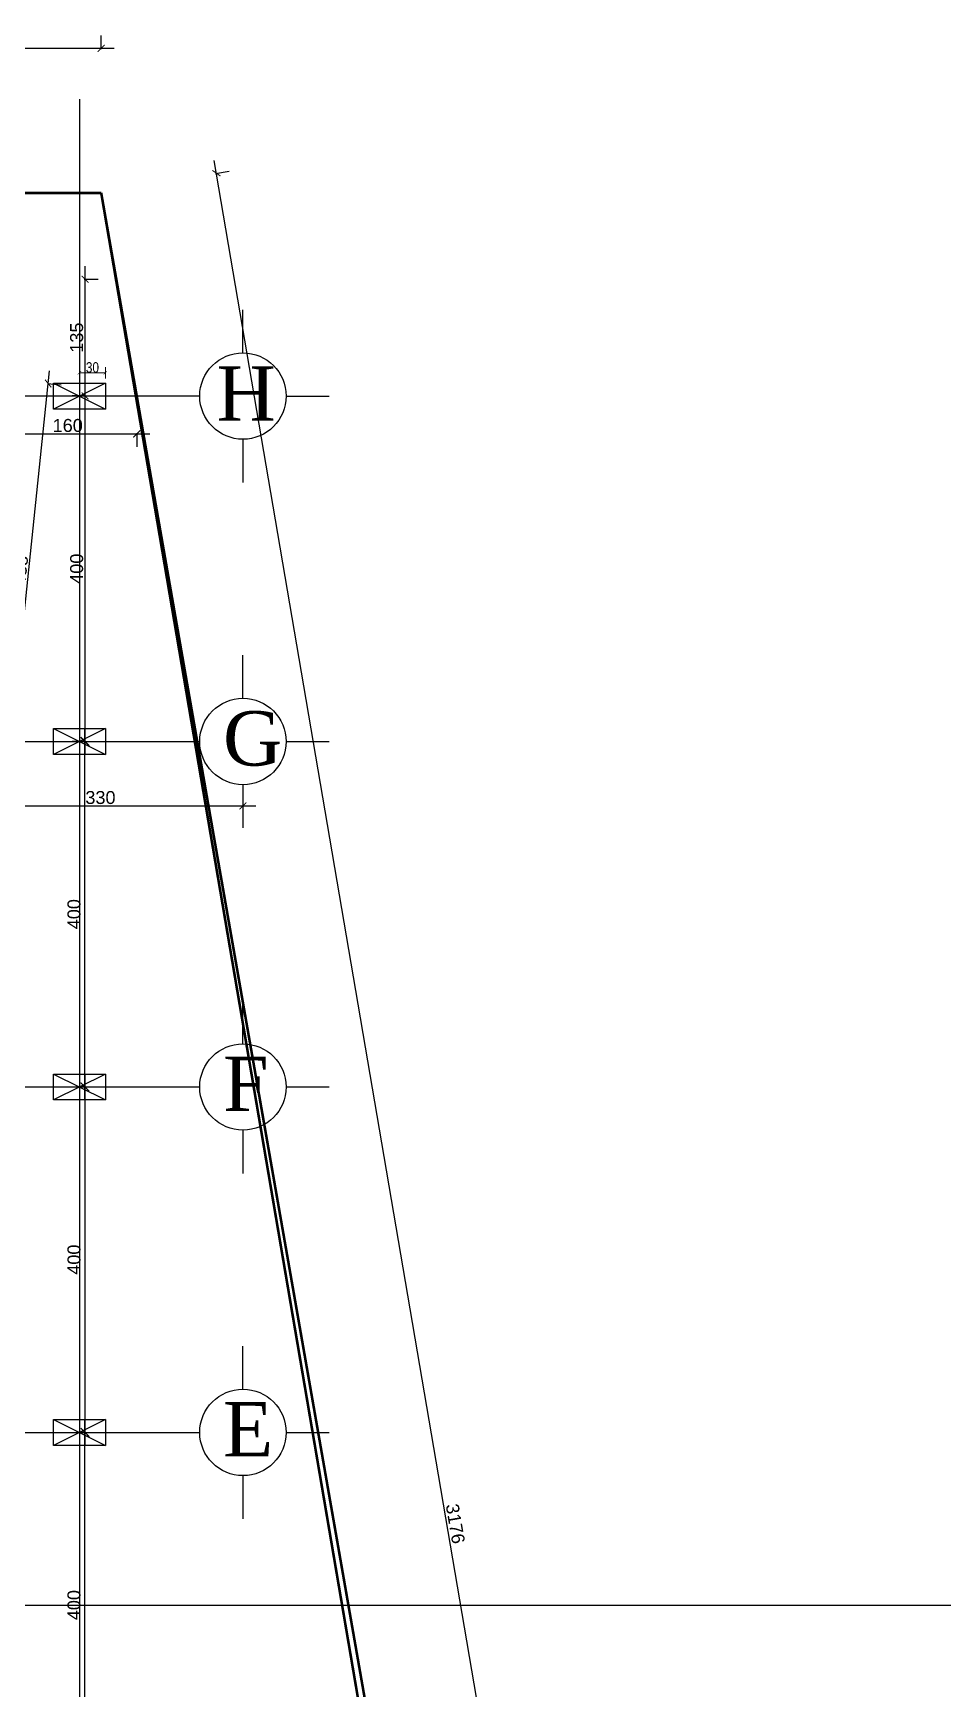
# Model space of a CAD drawing. Extents: x 250879 to 348495, y -51522 to -9360.
# Drawn here: x 309325 to 310378, y -42069 to -40152 of the extents above; entities that cross this region are included whole.
import ezdxf

# ---------------------------------------------------------------- set-up
doc = ezdxf.new("R2010")
doc.units = 0
doc.layers.get('0').update_dxf_attribs({"linetype": 'CONTINUOUS'})
doc.layers.get('DEFPOINTS').update_dxf_attribs({"color": 9, "linetype": 'CONTINUOUS'})
for name, color, linetype in [('AXIS', 1, 'CONTINUOUS'), ('COLUMN', 5, 'CONTINUOUS'), ('TEXT', 3, 'CONTINUOUS'), ('WALL', 7, 'CONTINUOUS'), ('WALL1', 2, 'CONTINUOUS')]:
    doc.layers.add(name, color=color, linetype=linetype)
doc.layers.add('dimention', color=151, linetype='CONTINUOUS', lineweight=13)
doc.styles.get("Standard").update_dxf_attribs({"font": 'sanss___.ttf', "height": 15})
doc.styles.add('style2', font='romantic.ttf', dxfattribs={"height": 50})
doc.styles.add('yon', font='ARIALN.TTF')
doc.dimstyles.new('CM', dxfattribs={"dimscale": 0, "dimtxt": 12, "dimasz": 0.4, "dimexe": 50, "dimexo": 1000, "dimgap": 0.03, "dimtad": 1, "dimdec": 0, "dimzin": 0, "dimdsep": 46, "dimtxsty": 'yon', "dimblk": 'Ar thick3', "dimcen": 3, "dimdle": 8, "dimse1": 1, "dimse2": 1, "dimclrd": 8, "dimclre": 8, "dimclrt": 30, "dimadec": 0, "dimazin": 0, "dimtfac": 1, "dimtdec": 0, "dimtix": 1, "dimtmove": 1, "dimatfit": 3, "dimfxl": 50, "dimtolj": 1, "dimtzin": 0, "dimlwd": 9, "dimarcsym": 0})
doc.dimstyles.get("Standard").update_dxf_attribs({"dimtxt": 15, "dimasz": 10, "dimexe": 10, "dimexo": 30, "dimgap": 5, "dimtad": 1, "dimdec": 0, "dimdsep": 46, "dimtxsty": 'Standard', "dimblk1": 'ARCHTICK', "dimblk2": 'ARCHTICK', "dimsah": 1, "dimcen": 2.5, "dimdle": 15, "dimclrd": 3, "dimclre": 3, "dimclrt": 3, "dimazin": 0, "dimtfac": 1, "dimtdec": 0, "dimtmove": 2, "dimatfit": 2, "dimldrblk": 'ARCHTICK', "dimfxl": 1.0455, "dimfxlon": 1, "dimtolj": 1, "dimtzin": 0, "dimarcsym": 0})
doc.dimstyles.new('STANDARD$0', dxfattribs={"dimscale": 0, "dimtxt": 12, "dimasz": 8, "dimexe": 15, "dimexo": 0.0625, "dimgap": 2, "dimtad": 1, "dimdec": 0, "dimzin": 0, "dimdsep": 46, "dimtxsty": 'Standard', "dimblk1": 'ARCHTICK', "dimblk2": 'ARCHTICK', "dimsah": 1, "dimcen": 0.09, "dimdle": 15, "dimclrd": 3, "dimclre": 3, "dimclrt": 3, "dimazin": 0, "dimtfac": 1, "dimtdec": 0, "dimtofl": 0, "dimtmove": 1, "dimatfit": 3, "dimldrblk": 'ARCHTICK', "dimfxl": 1.0455, "dimfxlon": 1, "dimtolj": 1, "dimtzin": 0, "dimarcsym": 0})

# ---------------------------------------------------------------- blocks, each defined once
blk = doc.blocks.new('_ARCHTICK')
at = {"color": 0, "linetype": 'ByBlock', "const_width": 0.15}
blk.add_lwpolyline([(-0.5, -0.5), (0.5, 0.5)], dxfattribs=at)
blk = doc.blocks.new('*D2050')
at = {"layer": 'DEFPOINTS', "color": 0, "linetype": 'ByBlock', "ltscale": 3, "transparency": 16777216}
for p in [(309384.9, -41772), (309384.9, -41772), (309384.9, -42172)]:
    blk.add_point(p, dxfattribs=at)
at = {"layer": 'WALL1', "color": 3, "linetype": 'ByBlock', "lineweight": -2, "ltscale": 3, "transparency": 16777216}
for p, q in [((309384.9, -41772), (309374.9, -41772)), ((309384.9, -42187), (309384.9, -41757)), ((309384.9, -42172), (309374.9, -42172))]:
    blk.add_line(p, q, dxfattribs=at)
at = {"layer": 'WALL1', "color": 3, "linetype": 'ByBlock', "lineweight": -2, "ltscale": 3, "transparency": 16777216, "xscale": 10, "yscale": 10, "zscale": 10}
for p, rotation in [((309384.9, -41772), 90), ((309384.9, -42172), 270)]:
    blk.add_blockref('_ARCHTICK', p, dxfattribs=dict(at, rotation=rotation))
at = {"layer": 'WALL1', "color": 3, "linetype": 'ByBlock', "ltscale": 3, "transparency": 16777216, "insert": (309372.2, -41972), "char_height": 15, "attachment_point": 5, "rotation": 90}
blk.add_mtext('\\A1;400', dxfattribs=at)
blk = doc.blocks.new('*D2051')
at = {"layer": 'DEFPOINTS', "color": 0, "linetype": 'ByBlock', "ltscale": 3, "transparency": 16777216}
for p in [(309384.9, -40972), (309384.9, -40972), (309384.9, -41372)]:
    blk.add_point(p, dxfattribs=at)
at = {"layer": 'WALL1', "color": 3, "linetype": 'ByBlock', "lineweight": -2, "ltscale": 3, "transparency": 16777216}
for p, q in [((309384.9, -41387), (309384.9, -40957)), ((309384.9, -40972), (309374.9, -40972)), ((309384.9, -41372), (309374.9, -41372))]:
    blk.add_line(p, q, dxfattribs=at)
at = {"layer": 'WALL1', "color": 3, "linetype": 'ByBlock', "lineweight": -2, "ltscale": 3, "transparency": 16777216, "xscale": 10, "yscale": 10, "zscale": 10}
for p, rotation in [((309384.9, -40972), 90), ((309384.9, -41372), 270)]:
    blk.add_blockref('_ARCHTICK', p, dxfattribs=dict(at, rotation=rotation))
at = {"layer": 'WALL1', "color": 3, "linetype": 'ByBlock', "ltscale": 3, "transparency": 16777216, "insert": (309372.2, -41172), "char_height": 15, "attachment_point": 5, "rotation": 90}
blk.add_mtext('\\A1;400', dxfattribs=at)
blk = doc.blocks.new('*D2053')
at = {"layer": 'DEFPOINTS', "color": 0, "linetype": 'ByBlock', "ltscale": 3, "transparency": 16777216}
for p in [(309347.6, -41372), (309347.6, -41772), (309384.9, -41772)]:
    blk.add_point(p, dxfattribs=at)
at = {"layer": 'WALL1', "color": 3, "linetype": 'ByBlock', "lineweight": -2, "ltscale": 3, "transparency": 16777216}
for p, q in [((309384.9, -41357), (309384.9, -41787)), ((309383.8, -41372), (309394.9, -41372)), ((309383.8, -41772), (309394.9, -41772))]:
    blk.add_line(p, q, dxfattribs=at)
at = {"layer": 'WALL1', "color": 3, "linetype": 'ByBlock', "lineweight": -2, "ltscale": 3, "transparency": 16777216, "xscale": 10, "yscale": 10, "zscale": 10}
for p, rotation in [((309384.9, -41372), 90), ((309384.9, -41772), 270)]:
    blk.add_blockref('_ARCHTICK', p, dxfattribs=dict(at, rotation=rotation))
at = {"layer": 'WALL1', "color": 3, "linetype": 'ByBlock', "ltscale": 3, "transparency": 16777216, "insert": (309372.2, -41572), "char_height": 15, "attachment_point": 5, "rotation": 90}
blk.add_mtext('\\A1;400', dxfattribs=at)
blk = doc.blocks.new('*D21')
at = {"layer": 'DEFPOINTS', "color": 0, "linetype": 'Continuous', "transparency": 16777216}
for p in [(159766.8, -32812.9), (159633.4, -32835.7), (160167.5, -35966.3)]:
    blk.add_point(p, dxfattribs=at)
at = {"layer": 'WALL', "color": 3, "linetype": 'Continuous', "lineweight": -2, "transparency": 16777216}
for p, q in [((160303.4, -35958.3), (159764.3, -32798.1)), ((159765.8, -32813.1), (159781.6, -32810.4)), ((160299.9, -35943.7), (160315.7, -35941))]:
    blk.add_line(p, q, dxfattribs=at)
at = {"layer": 'WALL', "color": 3, "linetype": 'Continuous', "lineweight": -2, "transparency": 16777216, "xscale": 8, "yscale": 8, "zscale": 8}
for p, rotation in [((159766.8, -32812.9), 99.68081920431923), ((160300.9, -35943.5), 279.6808192043192)]:
    blk.add_blockref('_ARCHTICK', p, dxfattribs=dict(at, rotation=rotation))
at = {"layer": 'WALL', "color": 3, "linetype": 'Continuous', "transparency": 16777216, "insert": (160043.5, -34376.6), "char_height": 15, "attachment_point": 5, "rotation": 279.6808}
blk.add_mtext('\\A1;3176', dxfattribs=at)
blk = doc.blocks.new('*D22')
at = {"layer": 'DEFPOINTS', "color": 0, "linetype": 'Continuous', "transparency": 16777216}
for p in [(159633.4, -32668.3), (157318.4, -32770), (159633.4, -32770)]:
    blk.add_point(p, dxfattribs=at)
at = {"layer": 'WALL', "color": 3, "linetype": 'Continuous', "lineweight": -2, "transparency": 16777216}
for p, q in [((157318.4, -32669.3), (157318.4, -32653.3)), ((159633.4, -32669.3), (159633.4, -32653.3)), ((157303.4, -32668.3), (159648.4, -32668.3))]:
    blk.add_line(p, q, dxfattribs=at)
at = {"layer": 'WALL', "color": 3, "linetype": 'Continuous', "lineweight": -2, "transparency": 16777216, "xscale": 8, "yscale": 8, "zscale": 8, "rotation": 180}
blk.add_blockref('_ARCHTICK', (157318.4, -32668.3), dxfattribs=at)
at = {"layer": 'WALL', "color": 3, "linetype": 'Continuous', "lineweight": -2, "transparency": 16777216, "xscale": 8, "yscale": 8, "zscale": 8}
blk.add_blockref('_ARCHTICK', (159633.4, -32668.3), dxfattribs=at)
at = {"layer": 'WALL', "color": 3, "linetype": 'Continuous', "transparency": 16777216, "insert": (158475.9, -32658.5), "char_height": 15, "attachment_point": 5}
blk.add_mtext('\\A1;2315', dxfattribs=at)
blk = doc.blocks.new('COLUMN')
at = {"layer": 'AXIS'}
for p, q in [((236924.7, -9644.3), (236984.7, -9674.3)), ((236984.7, -9644.3), (236924.7, -9674.3))]:
    blk.add_line(p, q, dxfattribs=at)
at = {"layer": 'COLUMN'}
blk.add_lwpolyline([(236924.7, -9644.3), (236984.7, -9644.3), (236984.7, -9674.3), (236924.7, -9674.3)], close=True, dxfattribs=at)
blk = doc.blocks.new('Ar thick3')
at = {"layer": 'dimention'}
blk.add_line((0, 16.2), (0, -16.2), dxfattribs=at)
at = {"layer": 'dimention', "const_width": 1.5}
blk.add_lwpolyline([(-5, -5.1), (5, 4.9)], dxfattribs=at)
blk = doc.blocks.new('*D2156')
at = {"layer": 'DEFPOINTS', "color": 0, "linetype": 'Continuous', "transparency": 16777216}
for p in [(307797.6, -20277.8), (307827.6, -20266), (307827.6, -20277.8)]:
    blk.add_point(p, dxfattribs=at)
at = {"layer": 'WALL', "color": 8, "linetype": 'Continuous', "lineweight": 9, "transparency": 16777216}
blk.add_line((307798, -20266), (307827.2, -20266), dxfattribs=at)
at = {"layer": 'WALL', "color": 8, "linetype": 'Continuous', "lineweight": 9, "transparency": 16777216, "xscale": 0.4, "yscale": 0.4, "zscale": 0.4, "rotation": 180}
blk.add_blockref('Ar thick3', (307797.6, -20266), dxfattribs=at)
at = {"layer": 'WALL', "color": 8, "linetype": 'Continuous', "lineweight": 9, "transparency": 16777216, "xscale": 0.4, "yscale": 0.4, "zscale": 0.4}
blk.add_blockref('Ar thick3', (307827.6, -20266), dxfattribs=at)
at = {"layer": 'WALL', "color": 30, "linetype": 'Continuous', "transparency": 16777216, "insert": (307812.6, -20259.8), "char_height": 12, "attachment_point": 5, "style": 'yon'}
blk.add_mtext('\\A1;30', dxfattribs=at)
blk = doc.blocks.new('*D1760')
at = {"layer": 'DEFPOINTS', "color": 0, "linetype": 'Continuous', "transparency": 16777216}
for p in [(309237.8, -40987.8), (309567.8, -40988.4), (309567.8, -41046.7)]:
    blk.add_point(p, dxfattribs=at)
at = {"layer": 'WALL', "color": 3, "linetype": 'Continuous', "lineweight": -2, "transparency": 16777216}
for p, q in [((309222.8, -41046.7), (309582.8, -41046.7)), ((309237.8, -41045.7), (309237.8, -41061.7)), ((309567.8, -41045.7), (309567.8, -41061.7))]:
    blk.add_line(p, q, dxfattribs=at)
at = {"layer": 'WALL', "color": 3, "linetype": 'Continuous', "lineweight": -2, "transparency": 16777216, "xscale": 8, "yscale": 8, "zscale": 8, "rotation": 180}
blk.add_blockref('_ARCHTICK', (309237.8, -41046.7), dxfattribs=at)
at = {"layer": 'WALL', "color": 3, "linetype": 'Continuous', "lineweight": -2, "transparency": 16777216, "xscale": 8, "yscale": 8, "zscale": 8}
blk.add_blockref('_ARCHTICK', (309567.8, -41046.7), dxfattribs=at)
at = {"layer": 'WALL', "color": 3, "linetype": 'Continuous', "transparency": 16777216, "insert": (309402.8, -41037), "char_height": 15, "attachment_point": 5}
blk.add_mtext('\\A1;330', dxfattribs=at)
blk = doc.blocks.new('*D1763')
at = {"layer": 'DEFPOINTS', "color": 0, "linetype": 'Continuous', "transparency": 16777216}
for p in [(309285, -40572), (309444.9, -40572), (309444.9, -40615.9)]:
    blk.add_point(p, dxfattribs=at)
at = {"layer": 'WALL', "color": 3, "linetype": 'Continuous', "lineweight": -2, "transparency": 16777216}
for p, q in [((309270, -40615.9), (309459.9, -40615.9)), ((309285, -40614.9), (309285, -40630.9)), ((309444.9, -40614.9), (309444.9, -40630.9))]:
    blk.add_line(p, q, dxfattribs=at)
at = {"layer": 'WALL', "color": 3, "linetype": 'Continuous', "lineweight": -2, "transparency": 16777216, "xscale": 8, "yscale": 8, "zscale": 8, "rotation": 180}
blk.add_blockref('_ARCHTICK', (309285, -40615.9), dxfattribs=at)
at = {"layer": 'WALL', "color": 3, "linetype": 'Continuous', "lineweight": -2, "transparency": 16777216, "xscale": 8, "yscale": 8, "zscale": 8}
blk.add_blockref('_ARCHTICK', (309444.9, -40615.9), dxfattribs=at)
at = {"layer": 'WALL', "color": 3, "linetype": 'Continuous', "transparency": 16777216, "insert": (309364.9, -40606.2), "char_height": 15, "attachment_point": 5}
blk.add_mtext('\\A1;160', dxfattribs=at)
blk = doc.blocks.new('*D1918')
at = {"layer": 'DEFPOINTS', "color": 0, "linetype": 'Continuous', "transparency": 16777216}
for p in [(309385, -40572), (309385, -40572), (309385, -40972)]:
    blk.add_point(p, dxfattribs=at)
at = {"layer": 'WALL', "color": 3, "linetype": 'Continuous', "lineweight": -2, "transparency": 16777216}
for p, q in [((309385, -40987), (309385, -40557)), ((309385, -40572), (309370, -40572)), ((309385, -40972), (309370, -40972))]:
    blk.add_line(p, q, dxfattribs=at)
at = {"layer": 'WALL', "color": 3, "linetype": 'Continuous', "lineweight": -2, "transparency": 16777216, "xscale": 8, "yscale": 8, "zscale": 8}
for p, rotation in [((309385, -40572), 90), ((309385, -40972), 270)]:
    blk.add_blockref('_ARCHTICK', p, dxfattribs=dict(at, rotation=rotation))
at = {"layer": 'WALL', "color": 3, "linetype": 'Continuous', "transparency": 16777216, "insert": (309375.3, -40772), "char_height": 15, "attachment_point": 5, "rotation": 90}
blk.add_mtext('\\A1;400', dxfattribs=at)
blk = doc.blocks.new('*D1919')
at = {"layer": 'DEFPOINTS', "color": 0, "linetype": 'Continuous', "transparency": 16777216}
for p in [(309198.1, -40436.8), (309385, -40436.8), (309336.9, -40572)]:
    blk.add_point(p, dxfattribs=at)
at = {"layer": 'WALL', "color": 3, "linetype": 'Continuous', "lineweight": -2, "transparency": 16777216}
for p, q in [((309385, -40587), (309385, -40421.8)), ((309383.9, -40436.8), (309400, -40436.8)), ((309383.9, -40572), (309400, -40572))]:
    blk.add_line(p, q, dxfattribs=at)
at = {"layer": 'WALL', "color": 3, "linetype": 'Continuous', "lineweight": -2, "transparency": 16777216, "xscale": 8, "yscale": 8, "zscale": 8}
for p, rotation in [((309385, -40436.8), 90), ((309385, -40572), 270)]:
    blk.add_blockref('_ARCHTICK', p, dxfattribs=dict(at, rotation=rotation))
at = {"layer": 'WALL', "color": 3, "linetype": 'Continuous', "transparency": 16777216, "insert": (309375.3, -40504.4), "char_height": 15, "attachment_point": 5, "rotation": 90}
blk.add_mtext('\\A1;135', dxfattribs=at)
blk = doc.blocks.new('*D1920')
at = {"layer": 'DEFPOINTS', "color": 0, "linetype": 'Continuous', "transparency": 16777216}
for p in [(309287.1, -40551.8), (309342.3, -40557.6), (309241.8, -40987)]:
    blk.add_point(p, dxfattribs=at)
at = {"layer": 'WALL', "color": 3, "linetype": 'Continuous', "lineweight": -2, "transparency": 16777216}
for p, q in [((309295.5, -41007.7), (309343.9, -40542.7)), ((309341.3, -40557.5), (309357.3, -40559.1)), ((309296, -40992.6), (309312, -40994.3))]:
    blk.add_line(p, q, dxfattribs=at)
at = {"layer": 'WALL', "color": 3, "linetype": 'Continuous', "lineweight": -2, "transparency": 16777216, "xscale": 8, "yscale": 8, "zscale": 8}
for p, rotation in [((309342.3, -40557.6), 84.05947945047772), ((309297.1, -40992.7), 264.0594794504777)]:
    blk.add_blockref('_ARCHTICK', p, dxfattribs=dict(at, rotation=rotation))
at = {"layer": 'WALL', "color": 3, "linetype": 'Continuous', "transparency": 16777216, "insert": (309310, -40774.2), "char_height": 15, "attachment_point": 5, "rotation": 84.0595}
blk.add_mtext('\\A1;438', dxfattribs=at)
blk = doc.blocks.new('site77')
at = {"layer": 'WALL', "linetype": 'Continuous', "const_width": 3}
for points in [[(159633.4, -32835.7), (157318.4, -32835.7), (157318.4, -36546.7), (159235.4, -36546.7)], [(159633.4, -32835.7), (160181.6, -35967.1)], [(159633.4, -32835.7), (160167.5, -35966.3)]]:
    blk.add_lwpolyline(points, dxfattribs=at)
at = {"layer": 'WALL', "linetype": 'Continuous'}
dim = blk.add_linear_dim(base=(159633.4, -32668.3), p1=(157318.4, -32770), p2=(159633.4, -32770), dimstyle='STANDARD$0', override={"dimscale": 1}, dxfattribs=at)
dim.commit()
dim.dimension.update_dxf_attribs({"geometry": '*D22', "text_midpoint": (158475.9, -32658.5)})
dim = blk.add_aligned_dim(p1=(160167.5, -35966.3), p2=(159633.4, -32835.7), distance=-135.4, dimstyle='STANDARD$0', override={"dimscale": 1}, dxfattribs=at)
dim.commit()
dim.dimension.update_dxf_attribs({"geometry": '*D21', "text_midpoint": (160043.5, -34376.6)})
blk = doc.blocks.new('AXISG')
at = {"layer": 'AXIS'}
for p, q in [((307797.6, -19949.2), (307797.6, -23524.1)), ((305609.2, -20292.8), (307936.9, -20292.8)), ((305601.4, -20692.8), (307936.9, -20692.8)), ((305610, -21092.8), (307936.9, -21092.8)), ((305595.8, -21492.8), (307936.9, -21492.8))]:
    blk.add_line(p, q, dxfattribs=at)
at = {"layer": 'WALL', "linetype": 'Continuous'}
for p in [(70842.9, -10633.6), (70842.9, -11033.6), (70842.9, -11433.6), (70842.9, -11833.6)]:
    blk.add_blockref('COLUMN', p, dxfattribs=at)
at = {"layer": 'WALL', "color": 4, "linetype": 'Continuous'}
dim = blk.add_linear_dim(base=(307827.6, -20266), p1=(307797.6, -20277.8), p2=(307827.6, -20277.8), dimstyle='CM', override={"dimscale": 1}, dxfattribs=at)
dim.commit()
dim.dimension.update_dxf_attribs({"geometry": '*D2156', "text_midpoint": (307812.6, -20259.8)})

msp = doc.modelspace()

# ---------------------------------------------------------------- linework, layer by layer
at = {"layer": 'AXIS'}
for p, q in [((309567.81823, -40522.05521), (309567.81823, -40472.05521)), ((307421.43254, -40571.99817), (309517.81826, -40571.99817)), ((309617.81823, -40572.05521), (309667.81823, -40572.05521)), ((309567.81823, -40622.05521), (309567.81823, -40672.05521)), ((309567.81823, -40922.05521), (309567.81823, -40872.05521)), ((307421.43254, -40971.99817), (309517.81826, -40971.99817)), ((309617.81823, -40972.05521), (309667.81823, -40972.05521)), ((309567.81823, -41022.05521), (309567.81823, -41072.05521)), ((309567.81823, -41322.05521), (309567.81823, -41272.05521)), ((307264.55069, -41371.99817), (309517.81826, -41371.99817)), ((309617.81823, -41372.05521), (309667.81823, -41372.05521)), ((309567.81823, -41422.05521), (309567.81823, -41472.05521)), ((309567.81823, -41722.05521), (309567.81823, -41672.05521)), ((307266.2469, -41771.99817), (309517.81826, -41771.99817)), ((309617.81823, -41772.05521), (309667.81823, -41772.05521)), ((309567.81823, -41822.05521), (309567.81823, -41872.05521)), ((285747.17429, -41972.08046), (334477.223, -41972.08046)), ((306048.78588, -41972.08046), (310100.46709, -41972.08046))]:
    msp.add_line(p, q, dxfattribs=at)
for centre in [(309567.81823, -40572.05521), (309567.81823, -40972.05521), (309567.81823, -41372.05521), (309567.81823, -41772.05521)]:
    msp.add_circle(centre, 50, dxfattribs=at)

# ---------------------------------------------------------------- block references
at = {"layer": 'WALL', "linetype": 'Continuous'}
for name, p in [('AXISG', (1580.917, -20279.1652)), ('site77', (149770.27853, -7501.14005))]:
    msp.add_blockref(name, p, dxfattribs=at)

# ---------------------------------------------------------------- texts
at = {"layer": 'TEXT', "char_height": 63, "width": 240.4607, "attachment_point": 1, "style": 'style2'}
for s, insert in [('H', (309537.17091, -40537.65609)), ('G', (309544.73, -40936.88346)), ('F', (309544.73, -41336.88346)), ('E', (309544.73, -41736.88346))]:
    msp.add_mtext(s, dxfattribs=dict(at, insert=insert))

# ---------------------------------------------------------------- dimensions: what is measured, and where the dimension line sits
at = {"layer": 'WALL', "linetype": 'Continuous'}
for base, p1, p2, picture, middle in [((309384.99198, -40436.83358), (309336.94833, -40571.99817), (309198.13679, -40436.83358), '*D1919', (309375.25535, -40504.41587)), ((309384.99198, -40571.99817), (309384.99198, -40971.99817), (309384.99198, -40571.99817), '*D1918', (309375.26564, -40771.99817))]:
    dim = msp.add_linear_dim(base=base, p1=p1, p2=p2, angle=90, dimstyle='STANDARD$0', override={"dimscale": 1}, dxfattribs=at)
    dim.commit()
    dim.dimension.update_dxf_attribs({"geometry": picture, "text_midpoint": middle})
dim = msp.add_aligned_dim(p1=(309241.79249, -40986.99817), p2=(309287.07344, -40551.83358), distance=-55.57354, dimstyle='STANDARD$0', override={"dimscale": 1}, dxfattribs=at)
dim.commit()
dim.dimension.update_dxf_attribs({"geometry": '*D1920', "text_midpoint": (309310.02372, -40774.15981)})
for base, p1, p2, picture, middle in [((309444.86444, -40615.90748), (309284.97522, -40571.99817), (309444.86444, -40571.99817), '*D1763', (309364.91983, -40606.17085)), ((309567.75546, -41046.71031), (309237.80907, -40987.82428), (309567.75546, -40988.37762), '*D1760', (309402.78227, -41036.97369))]:
    dim = msp.add_linear_dim(base=base, p1=p1, p2=p2, dimstyle='STANDARD$0', override={"dimscale": 1}, dxfattribs=at)
    dim.commit()
    dim.dimension.update_dxf_attribs({"geometry": picture, "text_midpoint": middle})
at = {"layer": 'WALL1', "linetype": 'ByBlock', "ltscale": 3}
for base, p1, p2, picture, middle in [((309384.88855, -40971.99817), (309384.88855, -41371.99817), (309384.88855, -40971.99817), '*D2051', (309372.16222, -41171.99817)), ((309384.88855, -41771.99817), (309384.88855, -42171.99817), (309384.88855, -41771.99817), '*D2050', (309372.16222, -41971.99817))]:
    dim = msp.add_linear_dim(base=base, p1=p1, p2=p2, angle=90, dimstyle='Standard', override={"dimtmove": 1}, dxfattribs=at)
    dim.commit()
    dim.dimension.update_dxf_attribs({"geometry": picture, "text_midpoint": middle})
dim = msp.add_linear_dim(base=(309384.88855, -41771.99817), p1=(309347.58491, -41371.99817), p2=(309347.58491, -41771.99817), angle=90, dimstyle='Standard', dxfattribs=at)
dim.commit()
dim.dimension.update_dxf_attribs({"geometry": '*D2053', "text_midpoint": (309372.16222, -41571.99817)})

doc.saveas('drawing.dxf')
